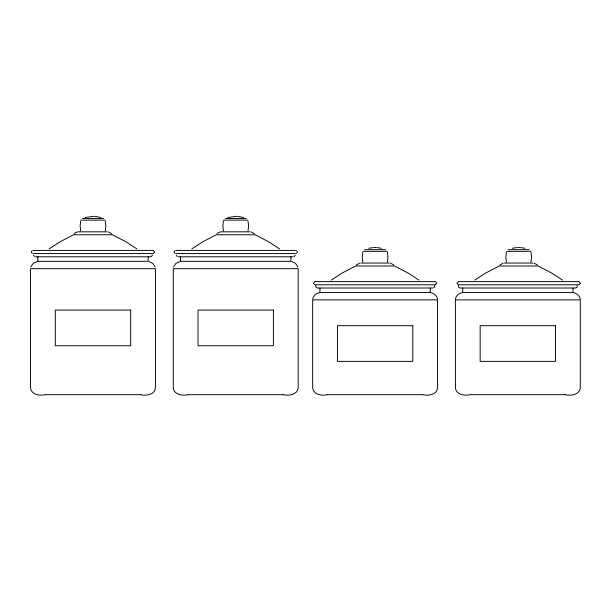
<?xml version="1.0" encoding="UTF-8"?>
<svg xmlns="http://www.w3.org/2000/svg" width="611" height="611" viewBox="0 0 611 611"><rect width="100%" height="100%" fill="white"/><g stroke="black" fill="none" stroke-linecap="round" stroke-linejoin="round"><path stroke-width="0.92" d="M152.529 255.154L151.047 256.727M295.258 255.154L294.258 256.559M80.683 221.09L80.133 225.971L80.683 230.859M105.306 230.859L105.856 225.971L105.306 221.09M223.42 221.09L222.87 225.971L223.42 230.859M248.035 230.859L248.585 225.971L248.035 221.09M362.804 252.312L362.254 257.193L362.804 262.081M387.427 262.081L387.977 257.193L387.427 252.312M506.382 252.312L505.832 257.193L506.382 262.081M530.997 262.081L531.547 257.193L530.997 252.312M312.725 299.023C313.244 295.495 316.597 293.081 319.95 292.554L430.274 292.554C433.627 293.081 436.98 295.495 437.499 299.023M455.462 299.023C455.974 295.495 459.335 293.081 462.68 292.554L573.011 292.554C576.356 293.081 579.717 295.495 580.229 299.023M30.787 266.961L33.3 263.303L37.836 261.332L148.16 261.332L148.16 256.78M173.516 266.961L176.037 263.303L180.566 261.332L290.889 261.332L290.889 256.78M315.849 285.558L315.849 287.185L317.063 287.949M458.578 285.558L458.578 287.185L459.793 287.949M74.244 233.753L75.993 232.447L78.132 231.852M216.974 233.753L218.723 232.447L220.869 231.852M356.366 264.975L359.696 263.15M499.935 264.975L503.273 263.15M49.109 248.906L59.924 241.864L73.519 234.777L112.477 234.777L126.065 241.864L136.879 248.906M191.839 248.906L202.661 241.864L216.248 234.777L255.207 234.777L268.794 241.864L279.609 248.906M331.231 280.128L342.045 273.086L355.633 265.999L394.591 265.999L408.186 273.086L419.001 280.128M474.8 280.128L485.615 273.086L499.21 265.999L538.169 265.999L551.756 273.086L562.571 280.128M433.65 287.781L434.574 286.796L434.375 285.558M32.23 250.625L31.237 251.992L32.23 253.366M174.96 250.625L173.967 251.992L174.96 253.366M296.488 253.366L297.488 251.992L296.488 250.625M575.898 287.949L577.112 287.185L577.112 285.558M153.277 253.519L154.759 251.992L153.277 250.464M314.833 281.686L313.351 283.214L314.833 284.741M435.399 284.741L436.873 283.214L435.399 281.686M458.403 281.686L456.929 283.214L458.403 284.741M578.968 284.741L580.45 283.214L578.968 281.686M84.982 217.539L93.903 216.302M227.712 217.539L236.64 216.302M368.823 248.28L373.29 247.577M512.4 248.28L516.868 247.577M82.508 218.463L103.488 218.463M225.238 218.463L246.218 218.463M80.927 220.12L105.061 220.12M223.657 220.12L247.799 220.12M78.697 231.821L107.292 231.821M221.426 231.821L250.029 231.821M374.199 247.524L376.025 247.524M517.777 247.524L519.602 247.524M364.622 249.685L385.602 249.685M508.199 249.685L529.179 249.685M33.231 250.411L152.758 250.411M175.96 250.411L295.495 250.411M363.041 251.342L387.183 251.342M506.618 251.342L530.76 251.342M33.231 253.573L152.758 253.573M175.96 253.573L295.495 253.573M35.461 256.78L150.527 256.78M178.191 256.78L293.265 256.78M360.811 263.051L389.413 263.051M504.388 263.051L532.991 263.051M315.345 281.633L434.879 281.633M458.922 281.633L578.457 281.633M315.345 284.802L434.879 284.802M458.922 284.802L578.457 284.802M317.575 288.002L432.649 288.002M460.312 288.002L575.379 288.002M45.42 394.698C39.814 396.058 30.474 394.653 30.55 387.183L30.55 268.649L155.438 268.649L155.438 387.183C155.515 394.653 146.174 396.058 140.568 394.698M45.565 394.698L140.431 394.698M188.157 394.698C182.544 396.058 173.203 394.653 173.28 387.183L173.28 268.649L298.176 268.649L298.176 387.183C298.252 394.653 288.911 396.058 283.298 394.698M188.295 394.698L283.16 394.698M327.542 394.698C321.936 396.058 312.588 394.653 312.672 387.183L312.672 299.871L437.56 299.871L437.56 387.183C437.636 394.653 428.296 396.058 422.69 394.698M327.679 394.698L422.545 394.698M470.271 394.698C464.666 396.058 455.325 394.653 455.401 387.183L455.401 299.871L580.29 299.871L580.29 387.183C580.366 394.653 571.025 396.058 565.419 394.698M470.409 394.698L565.282 394.698M237.549 216.355L243.736 217.539M520.511 247.577L524.979 248.28M94.82 216.355L101.006 217.539M376.934 247.577L381.401 248.28M534.106 263.15L537.443 264.975M390.528 263.15L393.866 264.975M251.144 231.928L254.482 233.753M108.414 231.928L111.744 233.753M291.898 261.554L295.419 263.303L297.939 266.961M149.16 261.554L152.689 263.303L155.202 266.961M177.19 256.559L176.197 255.154M34.46 256.559L33.468 255.154M573.011 288.002L573.011 292.554M462.68 288.002L462.68 292.554M430.274 288.002L430.274 292.554M319.95 288.002L319.95 292.554M180.566 256.78L180.566 261.332M37.836 256.78L37.836 261.332M130.685 310.075L55.303 310.075L55.303 345.757L130.685 345.757L130.685 310.075M273.415 310.075L198.04 310.075L198.04 345.757L273.415 345.757L273.415 310.075M412.799 325.686L337.425 325.686L337.425 361.368L412.799 361.368L412.799 325.686M555.536 325.686L480.154 325.686L480.154 361.368L555.536 361.368L555.536 325.686"/></g></svg>
